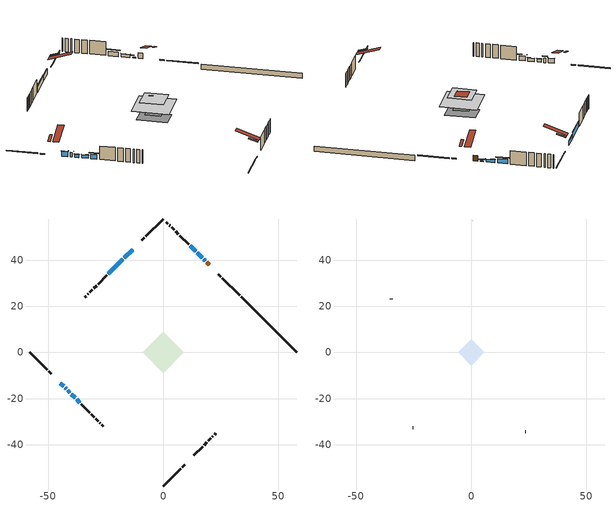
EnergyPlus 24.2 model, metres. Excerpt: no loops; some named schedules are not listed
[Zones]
conditioned space
 floor adiabatic (AdiabaticFloorConstruction): -8.93,0 0,8.93 8.93,0 0,-8.93 z2.89
 floor foundation (Slab1 construction): -6.03,1.29 -1.29,6.03 6.03,-1.29 1.29,-6.03 z-1.4
 floor foundation (Slab2 construction): -3.13,0.69 -0.69,3.13 3.13,-0.69 0.69,-3.13 z0
 wall outside (RimJoist1 construction): 0,-58 7.54,-50.46 / -58,0 -50.46,-7.54 / 0,58 -7.54,50.46 / 33.21,24.8 25.67,32.34 z0.45:0.75
 wall outside (RimJoist3 construction): 8.2,-49.81 9.3,-48.7 / -49.81,-8.2 -48.7,-9.3 / -8.2,49.81 -9.3,48.7 / 25.01,32.99 23.91,34.1 z0.45:0.75
 wall outside (AdiabaticWallConstruction 1): 19.88,38.12 18.88,39.13 z0.45:2.48
 wall outside (AdiabaticWallConstruction): 18.22,39.78 17.5,40.5 z0.45:0.7; -13.32,44.68 -16.91,41.09 / -44.68,-13.32 -43.24,-14.76 z0.45:2.13; -42.59,-15.42 -42.19,-15.81 / 14.09,43.91 11.65,46.36 / -37.67,-20.33 -36.27,-21.74 z0.45:2.05; 16.85,41.16 14.74,43.26 / -41.53,-16.47 -40.56,-17.44 z0.45:1.49; -39.91,-18.1 -38.32,-19.68 z0.45:1.57; -17.57,40.43 -23.85,34.15 z0.45:2.46
 wall outside (Wall1 construction): 13.32,-44.68 17.06,-40.94 / -35.61,-22.39 -31.88,-26.13 / -24.51,33.49 -28.24,29.76 / 10.99,47.01 7.26,50.75 z0.45:5.33
 wall outside (Wall2 construction): 17.72,-40.29 18.98,-39.03 / -31.22,-26.78 -29.96,-28.04 / -28.9,29.1 -30.16,27.84 / 6.6,51.4 5.34,52.66 z0.45:5.33
 wall outside (Wall3 construction): 19.63,-38.37 20.7,-37.3 / -29.3,-28.7 -28.23,-29.77 / -30.82,27.18 -31.89,26.11 / 4.68,53.32 3.61,54.39 z0.45:5.33
 wall outside (Wall4 construction): 21.36,-36.64 21.61,-36.39 / -27.57,-30.43 -27.32,-30.68 / -32.55,25.46 -32.8,25.2 / 2.95,55.05 2.7,55.3 z0.45:5.33
 wall outside (Wall5 construction): 22.27,-35.73 22.9,-35.1 / -26.66,-31.34 -26.03,-31.97 / -33.46,24.54 -34.09,23.91 / 2.04,55.96 1.41,56.59 z0.45:5.33
 wall foundation (FoundationWall1 construction): 58,0 33.86,24.14 z-1.4:0.45
 window (WindowConstruction 8): 18.22,39.78 17.5,40.5 z0.45:0.7
 window (WindowConstruction 3): -13.32,44.68 -16.91,41.09 z0.45:2.13
 window (WindowConstruction 4): -44.68,-13.32 -43.24,-14.76 z0.45:2.13
 window (WindowConstruction 9): -42.59,-15.42 -42.19,-15.81 z0.45:2.05
 window (WindowConstruction 5): 16.85,41.16 14.74,43.26 z0.45:1.49
 window (WindowConstruction 6): -41.53,-16.47 -40.56,-17.44 z0.45:1.49
 window (WindowConstruction 7): -39.91,-18.1 -38.32,-19.68 z0.45:1.57
 window (WindowConstruction): 14.09,43.91 11.65,46.35 z0.45:2.05
 window (WindowConstruction 1): -37.67,-20.34 -36.27,-21.74 z0.45:2.05
 window (WindowConstruction 2): -17.57,40.43 -23.85,34.15 z0.45:2.46
 door (Door): 19.88,38.12 18.88,39.13 z0.45:2.48
 ceiling adiabatic (AdiabaticFloorConstruction): 0,-8.93 8.93,0 0,8.93 -8.93,0 z2.89
 roof outside (Roof1 construction): 10.53,-47.47,5.33 8.34,-45.28,6.36 7.76,-45.85,6.36 9.96,-48.05,5.33; -47.47,-10.53,5.33 -45.28,-8.34,6.36 -45.85,-7.76,6.36 -48.05,-9.96,5.33; -10.53,47.47,5.33 -8.34,45.28,6.36 -7.76,45.85,6.36 -9.96,48.05,5.33; 22.67,35.33,5.33 20.48,33.14,6.36 21.06,32.56,6.36 23.25,34.75,5.33
 roof outside (Roof3 construction): 0,3.05 -3.05,0 0,-3.05 3.05,0 z5.33
attic - vented
 floor to conditioned space (Floor1 construction Reversed): -5.75,0 0,5.75 5.75,0 0,-5.75 z5.33
 wall outside (Wall6 construction): 23.56,-34.44 23.66,-34.34 / -25.37,-32.63 -25.28,-32.73 / -34.75,23.26 -34.84,23.16 / 0.75,57.25 0.66,57.35 z0.45:5.33
 roof outside (Roof2 construction): 12.67,-45.33,5.33 7.06,-39.73,7.97 5.59,-41.21,7.97 11.19,-46.81,5.33; -45.33,-12.67,5.33 -39.73,-7.06,7.97 -41.21,-5.59,7.97 -46.81,-11.19,5.33; -12.67,45.33,5.33 -7.06,39.73,7.97 -5.59,41.21,7.97 -11.19,46.81,5.33; 20.54,37.46,5.33 14.93,31.86,7.97 16.41,30.38,7.97 22.02,35.99,5.33
shading: 17.07,40.93 18.65,39.35 18.86,39.56 17.28,41.14 z1.31; -17.02,40.98 -13.22,44.78 -13.32,44.89 -17.13,41.09 z2.28; -43.14,-14.87 -44.78,-13.22 -44.99,-13.43 -43.35,-15.08 z2.28; -41.76,-16.24 -43.02,-14.99 -43.23,-15.2 -41.97,-16.45 z2.66; 14.64,43.36 16.95,41.05 17.06,41.16 14.74,43.47 z1.64; -40.46,-17.54 -41.64,-16.36 -41.74,-16.47 -40.56,-17.65 z1.64; -38.22,-19.78 -40.01,-17.99 -40.12,-18.1 -38.32,-19.89 z1.72; 11.22,46.79 14.52,43.48 14.73,43.69 11.43,47 z2.66; -35.84,-22.17 -38.1,-19.9 -38.31,-20.12 -36.05,-22.38 z2.66; -24.06,33.94 -17.36,40.64 -17.47,40.75 -24.17,34.04 z2.75
[Building]
Building 1: Terrain=Suburbs
[Site:Location]
Quebec Intl AP_QC: Latitude {deg}=46.8; Longitude {deg}=-71.38; Time Zone {hr}=-5; Elevation {m}=74; Keep Site Location Information=Yes
[Site:GroundTemperature:Shallow]
0.0108218, -2.24938, -2.43038, -1.3578, 2.94801, 7.23376, 10.9493, 13.303, 13.5029, 11.5886, 7.96783, 3.81355
[Site:WaterMainsTemperature]
Calculation Method=Schedule; Temperature Schedule=mains temperature schedule
[Material] Roughness=Rough; Thermal Absorptance=0.9
Name | Thickness {m} | Conductivity {W/m-K} | Density {kg/m3} | Specific Heat {J/kg-K} | Solar Absorptance | Visible Absorptance
asphalt or fiberglass shingles | 0.00635 | 0.162714 | 1121.4 | 1465.45 | 0.4 | 0.4
ceiling loosefill ins | 0.169333 | 0.0480833 | 16.02 | 1046.75 | 0.7 | 0.7
ceiling stud and cavity | 0.1397 | 0.0916134 | 65.682 | 1177.47 | 0.7 | 0.7
concrete 4.0 in. | 0.1016 | 1.803125 | 2242.8 | 837.4 | 0.7 | 0.7
concrete 8.0 in. | 0.2032 | 1.803125 | 2242.8 | 837.4 | 0.7 | 0.7
door material | 0.04445 | 0.053851 | 512.64 | 1214.23 | 0.7 | 0.7
floor covering | 0.0127 | 0.0433444 | 54.468 | 1339.84 | 0.6 | 0.6
floor rigid ins; wall rigid ins | 0.512978 | 0.029427 | 32.04 | 1214.23 | 0.7 | 0.7
floor stud and cavity | 0.1397 | 1.75129 | 37.0049 | 1207.88 | 0.7 | 0.7
furniture material conditioned space 1 | 0.1524 | 0.115458 | 640.8 | 1214.23 | 0.6 | 0.6
gypsum board | 0.0127 | 0.160291 | 801 | 837.4 | 0.6 | 0.6
osb sheathing 0.5 in. | 0.0127 | 0.115458 | 512.64 | 1214.23 | 0.7 | 0.7
osb sheathing 0.75 in. | 0.01905 | 0.115458 | 512.64 | 1214.23 | 0.7 | 0.7
osb sheathing 2.0 in. | 0.0508 | 0.115458 | 512.64 | 1214.23 | 0.7 | 0.7
rim joist stud and cavity | 0.0508 | 0.353641 | 125.044 | 1163.47 | 0.6 | 0.6
rim joist stud and cavity 1 | 0.0508 | 0.137084 | 50.32683 | 1063.81 | 0.6 | 0.6
roof stud and cavity | 0.0889 | 3.8783 | 78.34581 | 1123.46 | 0.7 | 0.7
roof stud and cavity 1 | 0.2032 | 0.122125 | 78.34581 | 1123.46 | 0.7 | 0.7
wall stud and cavity | 0.1397 | 0.0989258 | 139.0536 | 1170.24 | 0.7 | 0.7
wall stud and cavity 1 | 0.1397 | 0.092254 | 139.0536 | 1170.24 | 0.7 | 0.7
wall stud and cavity 2 | 0.1397 | 0.0984349 | 139.0536 | 1170.24 | 0.7 | 0.7
wall stud and cavity 3 | 0.1397 | 0.126336 | 139.0536 | 1170.24 | 0.7 | 0.7
wall stud and cavity 4 | 0.1397 | 0.0890442 | 139.0536 | 1170.24 | 0.7 | 0.7
wall stud and cavity 5 | 0.0889 | 6.1454 | 50.32683 | 1063.81 | 0.6 | 0.6
wall stud and cavity 6 | 0.0889 | 0.380278 | 52.3479 | 1209.89 | 0.7 | 0.7
wall stud and cavity 7 | 0.0889 | 0.391764 | 83.0341 | 1211.67 | 0.7 | 0.7
wood siding | 0.0254 | 0.102417 | 544.68 | 1172.36 | 0.4 | 0.4
wood siding 1 | 0.00254 | 0.102417 | 544.68 | 1172.36 | 0.4 | 0.4
wood siding 2; wood siding 3; wood siding 4 | 0.0254 | 0.102417 | 544.68 | 1172.36 | 0.7 | 0.7
[WindowMaterial:SimpleGlazingSystem]
Name | U-Factor {W/m2-K} | Solar Heat Gain Coefficient
WindowMaterial | 2.94631 | 0.59
WindowMaterial 1 | 2.93609 | 0.6
WindowMaterial 2 | 2.90941 | 0.6
WindowMaterial 3 | 2.93212 | 0.61
WindowMaterial 4 | 2.95483 | 0.57
WindowMaterial 5 | 2.98038 | 0.53
WindowMaterial 6 | 2.94461 | 0.59
WindowMaterial 7 | 3.09962 | 0.49
WindowMaterial 8 | 2.969594 | 0.62
[Construction]
AdiabaticFloorConstruction: floor stud and cavity, floor rigid ins, osb sheathing 0.75 in., floor covering
AdiabaticWallConstruction: wood siding 3, wall rigid ins, wall stud and cavity 6, gypsum board
AdiabaticWallConstruction 1: wood siding 4, wall rigid ins, wall stud and cavity 6, gypsum board
Door: door material
Floor1 construction Reversed: gypsum board, ceiling stud and cavity, ceiling loosefill ins
FoundationWall1 construction: concrete 8.0 in.
furniture construction conditioned space 1: furniture material conditioned space 1
PartitionWallConstruction: gypsum board, wall stud and cavity 7, gypsum board
RimJoist1 construction: wood siding 2, osb sheathing 2.0 in., rim joist stud and cavity
RimJoist3 construction: wood siding 2, rim joist stud and cavity 1
Roof1 construction: asphalt or fiberglass shingles, osb sheathing 0.5 in., roof stud and cavity, gypsum board
Roof2 construction: asphalt or fiberglass shingles
Roof3 construction: asphalt or fiberglass shingles, osb sheathing 0.75 in., roof stud and cavity 1, gypsum board
Slab1 construction; Slab2 construction: concrete 4.0 in.
Wall1 construction: wood siding, osb sheathing 0.5 in., wall stud and cavity, gypsum board
Wall2 construction: wood siding, osb sheathing 0.5 in., wall stud and cavity 1, gypsum board
Wall3 construction: wood siding, osb sheathing 0.5 in., wall stud and cavity 2, gypsum board
Wall4 construction: wood siding, osb sheathing 0.5 in., wall stud and cavity 3, gypsum board
Wall5 construction: wood siding, osb sheathing 0.5 in., wall stud and cavity 4, gypsum board
Wall6 construction: wood siding 1, wall stud and cavity 5
WindowConstruction: WindowMaterial
WindowConstruction 1: WindowMaterial 1
WindowConstruction 2: WindowMaterial 2
WindowConstruction 3; WindowConstruction 4: WindowMaterial 3
WindowConstruction 5: WindowMaterial 4
WindowConstruction 6: WindowMaterial 5
WindowConstruction 7: WindowMaterial 6
WindowConstruction 8: WindowMaterial 7
WindowConstruction 9: WindowMaterial 8
[Zone] Multiplier=1; Part of Total Floor Area=Yes
Name | Volume {m3}
attic - vented | 28.4138
conditioned space | 539.2
[Space]
Name | Zone | Volume {m3}
attic - vented 1 | attic - vented | 28.4138
conditioned space 1 | conditioned space | 539.2
[ZoneInfiltration:EffectiveLeakageArea]
infil attic - vented 1: Zone or Space=attic - vented 1; Schedule=Always On Discrete; Effective Air Leakage Area {cm2}=2445.78; Stack Coefficient=0.000522872; Wind Coefficient=1.54496e-05
[ZoneMixing]
whole house fan mix: Zone or Space=attic - vented; Schedule=Always On Continuous; Design Flow Rate Calculation Method=Flow/Zone; Design Flow Rate {m3/s}=0; Source Zone or Space=conditioned space
[SurfaceProperty:ExposedFoundationPerimeter] Exposed Perimeter Calculation Method=TotalExposedPerimeter
Name | Total Exposed Perimeter {m}
Slab1 | 34.138
Slab2 | 17.678
[InternalMass] Zone or ZoneList=conditioned space; Space or SpaceList=conditioned space 1
Name | Construction | Surface Area {m2}
furniture mass conditioned space 1 | furniture construction conditioned space 1 | 99.068
partition wall mass | PartitionWallConstruction | 247.67
[Lights]
interior lighting: Zone or ZoneList or Space or SpaceList=conditioned space 1; Schedule=interior lighting schedule; Design Level Calculation Method=LightingLevel; Lighting Level {W}=343.2; Return Air Fraction=0; Fraction Radiant=0.6; Fraction Visible=0.2; Fraction Replaceable=1
[People]
occupants: Zone or ZoneList or Space or SpaceList=conditioned space 1; Number of People Schedule=occupants schedule; Number of People Calculation Method=People; Number of People=3; Fraction Radiant=0.314171; Sensible Heat Fraction=0.56303; Activity Level Schedule=occupants activity schedule; Carbon Dioxide Generation Rate {m3/s-W}=0; Enable ASHRAE 55 Comfort Warnings=No; Mean Radiant Temperature Calculation Type=EnclosureAveraged
[ElectricEquipment] Zone or ZoneList or Space or SpaceList=conditioned space 1; Design Level Calculation Method=EquipmentLevel
Name | Schedule | Design Level {W} | Fraction Latent | Fraction Radiant | Fraction Lost
clothes dryer | clothes dryer schedule | 140.772 | 0.015 | 0.081 | 0.85
clothes washer | clothes washer schedule | 32.1985 | 0.03 | 0.162 | 0.7
cooking range | cooking range schedule | 215.147 | 0.08 | 0.432 | 0.2
dishwasher | dishwasher schedule | 66.8632 | 0.3 | 0.18 | 0.4
fridge | fridge schedule | 72.9452 | 0 | 0.6 | 0
mech vent house fan | mech vent house fan schedule | 0 | 0 | 0 | 1
mech vent house fan cfis | mech vent house fan cfis schedule | 0 | 0 | 0 | 0
misc plug loads | misc plug loads schedule | 494.7 | 0.045 | 0.513 | 0.1
whole house fan | Always On Discrete | 0 | 0 | 0 | 1
[OtherEquipment] Zone or ZoneList or Space or SpaceList=conditioned space 1; Design Level Calculation Method=EquipmentLevel
Name | Fuel Type | Schedule | Design Level {W} | Fraction Latent | Fraction Radiant | Fraction Lost
clothes dryer 1 | Electricity | clothes dryer schedule | 0 | 0.015 | 0.081 | 0.85
cooking range 1 | Electricity | cooking range schedule | 0 | 0.08 | 0.432 | 0.2
general water use latent | None | general water use schedule | 62.594 | 1 | 0 | 0
general water use sensible | None | general water use schedule | -61.6891 | 0 | 0.6 | 0
mech vent house fan latent load | None | Always On Discrete | 0 | 1 | 0 | 0
mech vent house fan sensible load | None | Always On Discrete | 0 | 0 | 0 | 0
water heater energy adjustment1 | Electricity | Always On Discrete | 0.01 | 0 | 0 | 1
[ZoneInfiltration:DesignFlowRate] Zone or ZoneList or Space or SpaceList=conditioned space 1; Schedule=Always On Discrete; Design Flow Rate Calculation Method=Flow/Zone; Design Flow Rate {m3/s}=0
infil flow; natural vent flow; whole house fan flow
[Foundation:Kiva] Initial Indoor Air Temperature {C}=18; Wall Depth Below Slab {m}=0.2032
Name | Wall Height Above Grade {m}
Foundation Kiva 1 | 0.450007
Foundation Kiva 2 | 0.1016
[Foundation:Kiva:Settings]
Soil Conductivity {W/m-K}=0.849921; Soil Density {kg/m3}=1842.3; Soil Specific Heat {J/kg-K}=418.7; Ground Solar Absorptivity=0.9; Ground Thermal Absorptivity=0.9; Ground Surface Roughness {m}=0.03; Far-Field Width {m}=40; Deep-Ground Boundary Condition=ZeroFlux; Deep-Ground Depth {m}=40; Minimum Cell Dimension {m}=0.2; Maximum Cell Growth Coefficient=3; Simulation Timestep=Timestep
[Exterior:Lights]
exterior lighting: Schedule=exterior lighting schedule; Design Level {W}=75.6
[Schedule:Constant]
Name | Hourly Value
Always On Continuous; mech vent house fan schedule; mech vent house fan cfis schedule; Always On Discrete | 1
occupants activity schedule | 117.228
fridge schedule | 0
[Schedule:Week:Daily]
interior lighting schedule Week Rule - Jan1-Jan27: interior lighting schedule day, interior lighting schedule day, interior lighting schedule day, interior lighting schedule day, interior lighting schedule day, interior lighting schedule day, interior lighting schedule day, interior lighting schedule default day, interior lighting schedule default day, interior lighting schedule default day, interior lighting schedule default day, interior lighting schedule default day
interior lighting schedule Week Rule - Jan28-Feb3: interior lighting schedule day, interior lighting schedule day, interior lighting schedule day, interior lighting schedule day, interior lighting schedule day 1, interior lighting schedule day 1, interior lighting schedule day 1, interior lighting schedule default day, interior lighting schedule default day, interior lighting schedule default day, interior lighting schedule default day, interior lighting schedule default day
interior lighting schedule Week Rule - Feb4-Feb24: interior lighting schedule day 1, interior lighting schedule day 1, interior lighting schedule day 1, interior lighting schedule day 1, interior lighting schedule day 1, interior lighting schedule day 1, interior lighting schedule day 1, interior lighting schedule default day, interior lighting schedule default day, interior lighting schedule default day, interior lighting schedule default day, interior lighting schedule default day
interior lighting schedule Week Rule - Feb25-Mar3: interior lighting schedule day 1, interior lighting schedule day 1, interior lighting schedule day 1, interior lighting schedule day 1, interior lighting schedule day 2, interior lighting schedule day 2, interior lighting schedule day 2, interior lighting schedule default day, interior lighting schedule default day, interior lighting schedule default day, interior lighting schedule default day, interior lighting schedule default day
interior lighting schedule Week Rule - Mar4-Mar31: interior lighting schedule day 2, interior lighting schedule day 2, interior lighting schedule day 2, interior lighting schedule day 2, interior lighting schedule day 2, interior lighting schedule day 2, interior lighting schedule day 2, interior lighting schedule default day, interior lighting schedule default day, interior lighting schedule default day, interior lighting schedule default day, interior lighting schedule default day
interior lighting schedule Week Rule - Apr1-Apr28: interior lighting schedule day 3, interior lighting schedule day 3, interior lighting schedule day 3, interior lighting schedule day 3, interior lighting schedule day 3, interior lighting schedule day 3, interior lighting schedule day 3, interior lighting schedule default day, interior lighting schedule default day, interior lighting schedule default day, interior lighting schedule default day, interior lighting schedule default day
interior lighting schedule Week Rule - Apr29-May5: interior lighting schedule day 3, interior lighting schedule day 3, interior lighting schedule day 4, interior lighting schedule day 4, interior lighting schedule day 4, interior lighting schedule day 4, interior lighting schedule day 4, interior lighting schedule default day, interior lighting schedule default day, interior lighting schedule default day, interior lighting schedule default day, interior lighting schedule default day
interior lighting schedule Week Rule - May6-May26: interior lighting schedule day 4, interior lighting schedule day 4, interior lighting schedule day 4, interior lighting schedule day 4, interior lighting schedule day 4, interior lighting schedule day 4, interior lighting schedule day 4, interior lighting schedule default day, interior lighting schedule default day, interior lighting schedule default day, interior lighting schedule default day, interior lighting schedule default day
interior lighting schedule Week Rule - May27-Jun2: interior lighting schedule day 4, interior lighting schedule day 4, interior lighting schedule day 4, interior lighting schedule day 4, interior lighting schedule day 4, interior lighting schedule day 5, interior lighting schedule day 5, interior lighting schedule default day, interior lighting schedule default day, interior lighting schedule default day, interior lighting schedule default day, interior lighting schedule default day
interior lighting schedule Week Rule - Jun3-Jun30: interior lighting schedule day 5, interior lighting schedule day 5, interior lighting schedule day 5, interior lighting schedule day 5, interior lighting schedule day 5, interior lighting schedule day 5, interior lighting schedule day 5, interior lighting schedule default day, interior lighting schedule default day, interior lighting schedule default day, interior lighting schedule default day, interior lighting schedule default day
interior lighting schedule Week Rule - Jul1-Jul28: interior lighting schedule day 6, interior lighting schedule day 6, interior lighting schedule day 6, interior lighting schedule day 6, interior lighting schedule day 6, interior lighting schedule day 6, interior lighting schedule day 6, interior lighting schedule default day, interior lighting schedule default day, interior lighting schedule default day, interior lighting schedule default day, interior lighting schedule default day
interior lighting schedule Week Rule - Jul29-Aug4: interior lighting schedule day 6, interior lighting schedule day 6, interior lighting schedule day 6, interior lighting schedule day 7, interior lighting schedule day 7, interior lighting schedule day 7, interior lighting schedule day 7, interior lighting schedule default day, interior lighting schedule default day, interior lighting schedule default day, interior lighting schedule default day, interior lighting schedule default day
interior lighting schedule Week Rule - Aug5-Aug25: interior lighting schedule day 7, interior lighting schedule day 7, interior lighting schedule day 7, interior lighting schedule day 7, interior lighting schedule day 7, interior lighting schedule day 7, interior lighting schedule day 7, interior lighting schedule default day, interior lighting schedule default day, interior lighting schedule default day, interior lighting schedule default day, interior lighting schedule default day
interior lighting schedule Week Rule - Aug26-Sep1: interior lighting schedule day 7, interior lighting schedule day 7, interior lighting schedule day 7, interior lighting schedule day 7, interior lighting schedule day 7, interior lighting schedule day 7, interior lighting schedule day 8, interior lighting schedule default day, interior lighting schedule default day, interior lighting schedule default day, interior lighting schedule default day, interior lighting schedule default day
interior lighting schedule Week Rule - Sep2-Sep29: interior lighting schedule day 8, interior lighting schedule day 8, interior lighting schedule day 8, interior lighting schedule day 8, interior lighting schedule day 8, interior lighting schedule day 8, interior lighting schedule day 8, interior lighting schedule default day, interior lighting schedule default day, interior lighting schedule default day, interior lighting schedule default day, interior lighting schedule default day
interior lighting schedule Week Rule - Sep30-Oct6: interior lighting schedule day 8, interior lighting schedule day 9, interior lighting schedule day 9, interior lighting schedule day 9, interior lighting schedule day 9, interior lighting schedule day 9, interior lighting schedule day 9, interior lighting schedule default day, interior lighting schedule default day, interior lighting schedule default day, interior lighting schedule default day, interior lighting schedule default day
interior lighting schedule Week Rule - Oct7-Oct27: interior lighting schedule day 9, interior lighting schedule day 9, interior lighting schedule day 9, interior lighting schedule day 9, interior lighting schedule day 9, interior lighting schedule day 9, interior lighting schedule day 9, interior lighting schedule default day, interior lighting schedule default day, interior lighting schedule default day, interior lighting schedule default day, interior lighting schedule default day
interior lighting schedule Week Rule - Oct28-Nov3: interior lighting schedule day 9, interior lighting schedule day 9, interior lighting schedule day 9, interior lighting schedule day 9, interior lighting schedule day 10, interior lighting schedule day 10, interior lighting schedule day 10, interior lighting schedule default day, interior lighting schedule default day, interior lighting schedule default day, interior lighting schedule default day, interior lighting schedule default day
interior lighting schedule Week Rule - Nov4-Nov24: interior lighting schedule day 10, interior lighting schedule day 10, interior lighting schedule day 10, interior lighting schedule day 10, interior lighting schedule day 10, interior lighting schedule day 10, interior lighting schedule day 10, interior lighting schedule default day, interior lighting schedule default day, interior lighting schedule default day, interior lighting schedule default day, interior lighting schedule default day
interior lighting schedule Week Rule - Nov25-Dec1: interior lighting schedule day 10, interior lighting schedule day 10, interior lighting schedule day 10, interior lighting schedule day 10, interior lighting schedule day 10, interior lighting schedule day 10, interior lighting schedule day 11, interior lighting schedule default day, interior lighting schedule default day, interior lighting schedule default day, interior lighting schedule default day, interior lighting schedule default day
interior lighting schedule Week Rule - Dec2-Dec31: interior lighting schedule day 11, interior lighting schedule day 11, interior lighting schedule day 11, interior lighting schedule day 11, interior lighting schedule day 11, interior lighting schedule day 11, interior lighting schedule day 11, interior lighting schedule default day, interior lighting schedule default day, interior lighting schedule default day, interior lighting schedule default day, interior lighting schedule default day
occupants schedule Week Rule - Jan1-Dec31: occupants schedule day, occupants schedule day, occupants schedule day, occupants schedule day, occupants schedule day, occupants schedule day, occupants schedule day, occupants schedule default day, occupants schedule default day, occupants schedule default day, occupants schedule default day, occupants schedule default day
clothes dryer schedule Week Rule - Jan1-Dec31: clothes dryer schedule day, clothes dryer schedule day, clothes dryer schedule day, clothes dryer schedule day, clothes dryer schedule day, clothes dryer schedule day, clothes dryer schedule day, clothes dryer schedule default day, clothes dryer schedule default day, clothes dryer schedule default day, clothes dryer schedule default day, clothes dryer schedule default day
clothes washer schedule Week Rule - Jan1-Dec31: clothes washer schedule day, clothes washer schedule day, clothes washer schedule day, clothes washer schedule day, clothes washer schedule day, clothes washer schedule day, clothes washer schedule day, clothes washer schedule default day, clothes washer schedule default day, clothes washer schedule default day, clothes washer schedule default day, clothes washer schedule default day
cooking range schedule Week Rule - Jan1-Dec31: cooking range schedule day, cooking range schedule day, cooking range schedule day, cooking range schedule day, cooking range schedule day, cooking range schedule day, cooking range schedule day, cooking range schedule default day, cooking range schedule default day, cooking range schedule default day, cooking range schedule default day, cooking range schedule default day
dishwasher schedule Week Rule - Jan1-Dec31: dishwasher schedule day, dishwasher schedule day, dishwasher schedule day, dishwasher schedule day, dishwasher schedule day, dishwasher schedule day, dishwasher schedule day, dishwasher schedule default day, dishwasher schedule default day, dishwasher schedule default day, dishwasher schedule default day, dishwasher schedule default day
misc plug loads schedule Week Rule - Jan1-Dec31: misc plug loads schedule day, misc plug loads schedule day, misc plug loads schedule day, misc plug loads schedule day, misc plug loads schedule day, misc plug loads schedule day, misc plug loads schedule day, misc plug loads schedule default day, misc plug loads schedule default day, misc plug loads schedule default day, misc plug loads schedule default day, misc plug loads schedule default day
general water use schedule Week Rule - Jan1-Dec31: general water use schedule day, general water use schedule day, general water use schedule day, general water use schedule day, general water use schedule day, general water use schedule day, general water use schedule day, general water use schedule default day, general water use schedule default day, general water use schedule default day, general water use schedule default day, general water use schedule default day
exterior lighting schedule Week Rule - Jan1-Jan27: exterior lighting schedule day, exterior lighting schedule day, exterior lighting schedule day, exterior lighting schedule day, exterior lighting schedule day, exterior lighting schedule day, exterior lighting schedule day, exterior lighting schedule default day, exterior lighting schedule default day, exterior lighting schedule default day, exterior lighting schedule default day, exterior lighting schedule default day
exterior lighting schedule Week Rule - Jan28-Feb3: exterior lighting schedule day, exterior lighting schedule day, exterior lighting schedule day, exterior lighting schedule day, exterior lighting schedule day 1, exterior lighting schedule day 1, exterior lighting schedule day 1, exterior lighting schedule default day, exterior lighting schedule default day, exterior lighting schedule default day, exterior lighting schedule default day, exterior lighting schedule default day
exterior lighting schedule Week Rule - Feb4-Feb24: exterior lighting schedule day 1, exterior lighting schedule day 1, exterior lighting schedule day 1, exterior lighting schedule day 1, exterior lighting schedule day 1, exterior lighting schedule day 1, exterior lighting schedule day 1, exterior lighting schedule default day, exterior lighting schedule default day, exterior lighting schedule default day, exterior lighting schedule default day, exterior lighting schedule default day
exterior lighting schedule Week Rule - Feb25-Mar3: exterior lighting schedule day 1, exterior lighting schedule day 1, exterior lighting schedule day 1, exterior lighting schedule day 1, exterior lighting schedule day 2, exterior lighting schedule day 2, exterior lighting schedule day 2, exterior lighting schedule default day, exterior lighting schedule default day, exterior lighting schedule default day, exterior lighting schedule default day, exterior lighting schedule default day
exterior lighting schedule Week Rule - Mar4-Mar31: exterior lighting schedule day 2, exterior lighting schedule day 2, exterior lighting schedule day 2, exterior lighting schedule day 2, exterior lighting schedule day 2, exterior lighting schedule day 2, exterior lighting schedule day 2, exterior lighting schedule default day, exterior lighting schedule default day, exterior lighting schedule default day, exterior lighting schedule default day, exterior lighting schedule default day
exterior lighting schedule Week Rule - Apr1-Apr28: exterior lighting schedule day 3, exterior lighting schedule day 3, exterior lighting schedule day 3, exterior lighting schedule day 3, exterior lighting schedule day 3, exterior lighting schedule day 3, exterior lighting schedule day 3, exterior lighting schedule default day, exterior lighting schedule default day, exterior lighting schedule default day, exterior lighting schedule default day, exterior lighting schedule default day
exterior lighting schedule Week Rule - Apr29-May5: exterior lighting schedule day 3, exterior lighting schedule day 3, exterior lighting schedule day 4, exterior lighting schedule day 4, exterior lighting schedule day 4, exterior lighting schedule day 4, exterior lighting schedule day 4, exterior lighting schedule default day, exterior lighting schedule default day, exterior lighting schedule default day, exterior lighting schedule default day, exterior lighting schedule default day
exterior lighting schedule Week Rule - May6-May26: exterior lighting schedule day 4, exterior lighting schedule day 4, exterior lighting schedule day 4, exterior lighting schedule day 4, exterior lighting schedule day 4, exterior lighting schedule day 4, exterior lighting schedule day 4, exterior lighting schedule default day, exterior lighting schedule default day, exterior lighting schedule default day, exterior lighting schedule default day, exterior lighting schedule default day
exterior lighting schedule Week Rule - May27-Jun2: exterior lighting schedule day 4, exterior lighting schedule day 4, exterior lighting schedule day 4, exterior lighting schedule day 4, exterior lighting schedule day 4, exterior lighting schedule day 5, exterior lighting schedule day 5, exterior lighting schedule default day, exterior lighting schedule default day, exterior lighting schedule default day, exterior lighting schedule default day, exterior lighting schedule default day
exterior lighting schedule Week Rule - Jun3-Jun30: exterior lighting schedule day 5, exterior lighting schedule day 5, exterior lighting schedule day 5, exterior lighting schedule day 5, exterior lighting schedule day 5, exterior lighting schedule day 5, exterior lighting schedule day 5, exterior lighting schedule default day, exterior lighting schedule default day, exterior lighting schedule default day, exterior lighting schedule default day, exterior lighting schedule default day
exterior lighting schedule Week Rule - Jul1-Jul28: exterior lighting schedule day 6, exterior lighting schedule day 6, exterior lighting schedule day 6, exterior lighting schedule day 6, exterior lighting schedule day 6, exterior lighting schedule day 6, exterior lighting schedule day 6, exterior lighting schedule default day, exterior lighting schedule default day, exterior lighting schedule default day, exterior lighting schedule default day, exterior lighting schedule default day
exterior lighting schedule Week Rule - Jul29-Aug4: exterior lighting schedule day 6, exterior lighting schedule day 6, exterior lighting schedule day 6, exterior lighting schedule day 7, exterior lighting schedule day 7, exterior lighting schedule day 7, exterior lighting schedule day 7, exterior lighting schedule default day, exterior lighting schedule default day, exterior lighting schedule default day, exterior lighting schedule default day, exterior lighting schedule default day
exterior lighting schedule Week Rule - Aug5-Aug25: exterior lighting schedule day 7, exterior lighting schedule day 7, exterior lighting schedule day 7, exterior lighting schedule day 7, exterior lighting schedule day 7, exterior lighting schedule day 7, exterior lighting schedule day 7, exterior lighting schedule default day, exterior lighting schedule default day, exterior lighting schedule default day, exterior lighting schedule default day, exterior lighting schedule default day
exterior lighting schedule Week Rule - Aug26-Sep1: exterior lighting schedule day 7, exterior lighting schedule day 7, exterior lighting schedule day 7, exterior lighting schedule day 7, exterior lighting schedule day 7, exterior lighting schedule day 7, exterior lighting schedule day 8, exterior lighting schedule default day, exterior lighting schedule default day, exterior lighting schedule default day, exterior lighting schedule default day, exterior lighting schedule default day
exterior lighting schedule Week Rule - Sep2-Sep29: exterior lighting schedule day 8, exterior lighting schedule day 8, exterior lighting schedule day 8, exterior lighting schedule day 8, exterior lighting schedule day 8, exterior lighting schedule day 8, exterior lighting schedule day 8, exterior lighting schedule default day, exterior lighting schedule default day, exterior lighting schedule default day, exterior lighting schedule default day, exterior lighting schedule default day
exterior lighting schedule Week Rule - Sep30-Oct6: exterior lighting schedule day 8, exterior lighting schedule day 9, exterior lighting schedule day 9, exterior lighting schedule day 9, exterior lighting schedule day 9, exterior lighting schedule day 9, exterior lighting schedule day 9, exterior lighting schedule default day, exterior lighting schedule default day, exterior lighting schedule default day, exterior lighting schedule default day, exterior lighting schedule default day
exterior lighting schedule Week Rule - Oct7-Oct27: exterior lighting schedule day 9, exterior lighting schedule day 9, exterior lighting schedule day 9, exterior lighting schedule day 9, exterior lighting schedule day 9, exterior lighting schedule day 9, exterior lighting schedule day 9, exterior lighting schedule default day, exterior lighting schedule default day, exterior lighting schedule default day, exterior lighting schedule default day, exterior lighting schedule default day
exterior lighting schedule Week Rule - Oct28-Nov3: exterior lighting schedule day 9, exterior lighting schedule day 9, exterior lighting schedule day 9, exterior lighting schedule day 9, exterior lighting schedule day 10, exterior lighting schedule day 10, exterior lighting schedule day 10, exterior lighting schedule default day, exterior lighting schedule default day, exterior lighting schedule default day, exterior lighting schedule default day, exterior lighting schedule default day
[Schedule:Year]
interior lighting schedule: interior lighting schedule Week Rule - Jan1-Jan27, 1, 1, 1, 27, interior lighting schedule Week Rule - Jan28-Feb3, 1, 28, 2, 3, interior lighting schedule Week Rule - Feb4-Feb24, 2, 4, 2, 24, interior lighting schedule Week Rule - Feb25-Mar3, 2, 25, 3, 3, interior lighting schedule Week Rule - Mar4-Mar31, 3, 4, 3, 31, interior lighting schedule Week Rule - Apr1-Apr28, 4, 1, 4, 28, interior lighting schedule Week Rule - Apr29-May5, 4, 29, 5, 5, interior lighting schedule Week Rule - May6-May26, 5, 6, 5, 26, interior lighting schedule Week Rule - May27-Jun2, 5, 27, 6, 2, interior lighting schedule Week Rule - Jun3-Jun30, 6, 3, 6, 30, interior lighting schedule Week Rule - Jul1-Jul28, 7, 1, 7, 28, interior lighting schedule Week Rule - Jul29-Aug4, 7, 29, 8, 4, interior lighting schedule Week Rule - Aug5-Aug25, 8, 5, 8, 25, interior lighting schedule Week Rule - Aug26-Sep1, 8, 26, 9, 1, interior lighting schedule Week Rule - Sep2-Sep29, 9, 2, 9, 29, interior lighting schedule Week Rule - Sep30-Oct6, 9, 30, 10, 6, interior lighting schedule Week Rule - Oct7-Oct27, 10, 7, 10, 27, interior lighting schedule Week Rule - Oct28-Nov3, 10, 28, 11, 3, interior lighting schedule Week Rule - Nov4-Nov24, 11, 4, 11, 24, interior lighting schedule Week Rule - Nov25-Dec1, 11, 25, 12, 1, interior lighting schedule Week Rule - Dec2-Dec31, 12, 2, 12, 31
occupants schedule: occupants schedule Week Rule - Jan1-Dec31, 1, 1, 12, 31
clothes dryer schedule: clothes dryer schedule Week Rule - Jan1-Dec31, 1, 1, 12, 31
clothes washer schedule: clothes washer schedule Week Rule - Jan1-Dec31, 1, 1, 12, 31
cooking range schedule: cooking range schedule Week Rule - Jan1-Dec31, 1, 1, 12, 31
dishwasher schedule: dishwasher schedule Week Rule - Jan1-Dec31, 1, 1, 12, 31
misc plug loads schedule: misc plug loads schedule Week Rule - Jan1-Dec31, 1, 1, 12, 31
general water use schedule: general water use schedule Week Rule - Jan1-Dec31, 1, 1, 12, 31
exterior lighting schedule: exterior lighting schedule Week Rule - Jan1-Jan27, 1, 1, 1, 27, exterior lighting schedule Week Rule - Jan28-Feb3, 1, 28, 2, 3, exterior lighting schedule Week Rule - Feb4-Feb24, 2, 4, 2, 24, exterior lighting schedule Week Rule - Feb25-Mar3, 2, 25, 3, 3, exterior lighting schedule Week Rule - Mar4-Mar31, 3, 4, 3, 31, exterior lighting schedule Week Rule - Apr1-Apr28, 4, 1, 4, 28, exterior lighting schedule Week Rule - Apr29-May5, 4, 29, 5, 5, exterior lighting schedule Week Rule - May6-May26, 5, 6, 5, 26, exterior lighting schedule Week Rule - May27-Jun2, 5, 27, 6, 2, exterior lighting schedule Week Rule - Jun3-Jun30, 6, 3, 6, 30, exterior lighting schedule Week Rule - Jul1-Jul28, 7, 1, 7, 28, exterior lighting schedule Week Rule - Jul29-Aug4, 7, 29, 8, 4, exterior lighting schedule Week Rule - Aug5-Aug25, 8, 5, 8, 25, exterior lighting schedule Week Rule - Aug26-Sep1, 8, 26, 9, 1, exterior lighting schedule Week Rule - Sep2-Sep29, 9, 2, 9, 29, exterior lighting schedule Week Rule - Sep30-Oct6, 9, 30, 10, 6, exterior lighting schedule Week Rule - Oct7-Oct27, 10, 7, 10, 27, exterior lighting schedule Week Rule - Oct28-Nov3, 10, 28, 11, 3, exterior lighting schedule Week Rule - Nov4-Nov24, 11, 4, 11, 24, exterior lighting schedule Week Rule - Nov25-Dec1, 11, 25, 12, 1, exterior lighting schedule Week Rule - Dec2-Dec31, 12, 2, 12, 31
[Schedule:Compact]
mains temperature schedule: Through: 01/01, For: AllDays, Until: 24:00, 5.175, Through: 01/02, For: AllDays, Until: 24:00, 5.10167, Through: 01/03, For: AllDays, Until: 24:00, 5.02889, Through: 01/04, For: AllDays, Until: 24:00, 4.95778, Through: 01/05, For: AllDays, Until: 24:00, 4.88778, Through: 01/06, For: AllDays, Until: 24:00, 4.81833, Through: 01/07, For: AllDays, Until: 24:00, 4.75056, Through: 01/08, For: AllDays, Until: 24:00, 4.68389, Through: 01/09, For: AllDays, Until: 24:00, 4.61833, Through: 01/10, For: AllDays, Until: 24:00, 4.55389, Through: 01/11, For: AllDays, Until: 24:00, 4.49056, Through: 01/12, For: AllDays, Until: 24:00, 4.42889, Through: 01/13, For: AllDays, Until: 24:00, 4.36778, Through: 01/14, For: AllDays, Until: 24:00, 4.30889, Through: 01/15, For: AllDays, Until: 24:00, 4.25056, Through: 01/16, For: AllDays, Until: 24:00, 4.19389, Through: 01/17, For: AllDays, Until: 24:00, 4.13833, Through: 01/18, For: AllDays, Until: 24:00, 4.08444, Through: 01/19, For: AllDays, Until: 24:00, 4.03167, Through: 01/20, For: AllDays, Until: 24:00, 3.98056, Through: 01/21, For: AllDays, Until: 24:00, 3.93056, Through: 01/22, For: AllDays, Until: 24:00, 3.88222, Through: 01/23, For: AllDays, Until: 24:00, 3.835, Through: 01/24, For: AllDays, Until: 24:00, 3.78944, Through: 01/25, For: AllDays, Until: 24:00, 3.74556, Through: 01/26, For: AllDays, Until: 24:00, 3.70278, Through: 01/27, For: AllDays, Until: 24:00, 3.66167, Through: 01/28, For: AllDays, Until: 24:00, 3.62167, Through: 01/29, For: AllDays, Until: 24:00, 3.58389, Through: 01/30, For: AllDays, Until: 24:00, 3.54722, Through: 01/31, For: AllDays, Until: 24:00, 3.51167, Through: 02/01, For: AllDays, Until: 24:00, 3.47833, Through: 02/02, For: AllDays, Until: 24:00, 3.44611, Through: 02/03, For: AllDays, Until: 24:00, 3.41556, Through: 02/04, For: AllDays, Until: 24:00, 3.38667, Through: 02/05, For: AllDays, Until: 24:00, 3.35944, Through: 02/06, For: AllDays, Until: 24:00, 3.33389, Through: 02/07, For: AllDays, Until: 24:00, 3.30944, Through: 02/08, For: AllDays, Until: 24:00, 3.28667, Through: 02/09, For: AllDays, Until: 24:00, 3.26611, Through: 02/10, For: AllDays, Until: 24:00, 3.24667, Through: 02/11, For: AllDays, Until: 24:00, 3.22889, Through: 02/12, For: AllDays, Until: 24:00, 3.21278, Through: 02/13, For: AllDays, Until: 24:00, 3.19833, Through: 02/14, For: AllDays, Until: 24:00, 3.18556, Through: 02/15, For: AllDays, Until: 24:00, 3.17389, Through: 02/16, For: AllDays, Until: 24:00, 3.16444, Through: 02/17, For: AllDays, Until: 24:00, 3.15667, Through: 02/18, For: AllDays, Until: 24:00, 3.15056, Through: 02/19, For: AllDays, Until: 24:00, 3.14556, Through: 02/20, For: AllDays, Until: 24:00, 3.14278, Through: 02/21, For: AllDays, Until: 24:00, 3.14111, Through: 02/22, For: AllDays, Until: 24:00, 3.14167, Through: 02/23, For: AllDays, Until: 24:00, 3.14333, Through: 02/24, For: AllDays, Until: 24:00, 3.14722, Through: 02/25, For: AllDays, Until: 24:00, 3.15222, Through: 02/26, For: AllDays, Until: 24:00, 3.15944, Through: 02/27, For: AllDays, Until: 24:00, 3.16778, Through: 02/28, For: AllDays, Until: 24:00, 3.17778, Through: 03/01, For: AllDays, Until: 24:00, 3.18944, Through: 03/02, For: AllDays, Until: 24:00, 3.20333, Through: 03/03, For: AllDays, Until: 24:00, 3.21833, Through: 03/04, For: AllDays, Until: 24:00, 3.235, Through: 03/05, For: AllDays, Until: 24:00, 3.25333, Through: 03/06, For: AllDays, Until: 24:00, 3.27333, Through: 03/07, For: AllDays, Until: 24:00, 3.29444, Through: 03/08, For: AllDays, Until: 24:00, 3.31778, Through: 03/09, For: AllDays, Until: 24:00, 3.34222, Through: 03/10, For: AllDays, Until: 24:00, 3.36889, Through: 03/11, For: AllDays, Until: 24:00, 3.39667, Through: 03/12, For: AllDays, Until: 24:00, 3.42611, Through: 03/13, For: AllDays, Until: 24:00, 3.45722, Through: 03/14, For: AllDays, Until: 24:00, 3.49, Through: 03/15, For: AllDays, Until: 24:00, 3.52389, Through: 03/16, For: AllDays, Until: 24:00, 3.55944, Through: 03/17, For: AllDays, Until: 24:00, 3.59667, Through: 03/18, For: AllDays, Until: 24:00, 3.63556, Through: 03/19, For: AllDays, Until: 24:00, 3.67556, Through: 03/20, For: AllDays, Until: 24:00, 3.71722, Through: 03/21, For: AllDays, Until: 24:00, 3.76056, Through: 03/22, For: AllDays, Until: 24:00, 3.80556, Through: 03/23, For: AllDays, Until: 24:00, 3.85111, Through: 03/24, For: AllDays, Until: 24:00, 3.89889, Through: 03/25, For: AllDays, Until: 24:00, 3.94778, Through: 03/26, For: AllDays, Until: 24:00, 3.99833, Through: 03/27, For: AllDays, Until: 24:00, 4.05, Through: 03/28, For: AllDays, Until: 24:00, 4.10333, Through: 03/29, For: AllDays, Until: 24:00, 4.15778, Through: 03/30, For: AllDays, Until: 24:00, 4.21333, Through: 03/31, For: AllDays, Until: 24:00, 4.27056, Through: 04/01, For: AllDays, Until: 24:00, 4.32944, Through: 04/02, For: AllDays, Until: 24:00, 4.38889, Through: 04/03, For: AllDays, Until: 24:00, 4.45, Through: 04/04, For: AllDays, Until: 24:00, 4.51222, Through: 04/05, For: AllDays, Until: 24:00, 4.57611, Through: 04/06, For: AllDays, Until: 24:00, 4.64056, Through: 04/07, For: AllDays, Until: 24:00, 4.70667, Through: 04/08, For: AllDays, Until: 24:00, 4.77389, Through: 04/09, For: AllDays, Until: 24:00, 4.84222, Through: 04/10, For: AllDays, Until: 24:00, 4.91167, Through: 04/11, For: AllDays, Until: 24:00, 4.98278, Through: 04/12, For: AllDays, Until: 24:00, 5.05444, Through: 04/13, For: AllDays, Until: 24:00, 5.12722, Through: 04/14, For: AllDays, Until: 24:00, 5.20111, Through: 04/15, For: AllDays, Until: 24:00, 5.27611, Through: 04/16, For: AllDays, Until: 24:00, 5.35167, Through: 04/17, For: AllDays, Until: 24:00, 5.42889, Through: 04/18, For: AllDays, Until: 24:00, 5.50667, Through: 04/19, For: AllDays, Until: 24:00, 5.58556, Through: 04/20, For: AllDays, Until: 24:00, 5.665, Through: 04/21, For: AllDays, Until: 24:00, 5.74611, Through: 04/22, For: AllDays, Until: 24:00, 5.82722, Through: 04/23, For: AllDays, Until: 24:00, 5.91, Through: 04/24, For: AllDays, Until: 24:00, 5.99278, Through: 04/25, For: AllDays, Until: 24:00, 6.07722, Through: 04/26, For: AllDays, Until: 24:00, 6.16167, Through: 04/27, For: AllDays, Until: 24:00, 6.24722, Through: 04/28, For: AllDays, Until: 24:00, 6.33389, Through: 04/29, For: AllDays, Until: 24:00, 6.42056, Through: 04/30, For: AllDays, Until: 24:00, 6.50833, Through: 05/01, For: AllDays, Until: 24:00, 6.59667, Through: 05/02, For: AllDays, Until: 24:00, 6.68556, Through: 05/03, For: AllDays, Until: 24:00, 6.775, Through: 05/04, For: AllDays, Until: 24:00, 6.86556, Through: 05/05, For: AllDays, Until: 24:00, 6.95611, Through: 05/06, For: AllDays, Until: 24:00, 7.04722, Through: 05/07, For: AllDays, Until: 24:00, 7.13889, Through: 05/08, For: AllDays, Until: 24:00, 7.23111, Through: 05/09, For: AllDays, Until: 24:00, 7.32333, Through: 05/10, For: AllDays, Until: 24:00, 7.41667, Through: 05/11, For: AllDays, Until: 24:00, 7.51, Through: 05/12, For: AllDays, Until: 24:00, 7.60389, Through: 05/13, For: AllDays, Until: 24:00, 7.69778, Through: 05/14, For: AllDays, Until: 24:00, 7.79222, Through: 05/15, For: AllDays, Until: 24:00, 7.88667, Through: 05/16, For: AllDays, Until: 24:00, 7.98167, Through: 05/17, For: AllDays, Until: 24:00, 8.07667, Through: 05/18, For: AllDays, Until: 24:00, 8.17167, Through: 05/19, For: AllDays, Until: 24:00, 8.26722, Through: 05/20, For: AllDays, Until: 24:00, 8.36278, Through: 05/21, For: AllDays, Until: 24:00, 8.45833, Through: 05/22, For: AllDays, Until: 24:00, 8.55444, Through: 05/23, For: AllDays, Until: 24:00, 8.65, Through: 05/24, For: AllDays, Until: 24:00, 8.74611, Through: 05/25, For: AllDays, Until: 24:00, 8.84167, Through: 05/26, For: AllDays, Until: 24:00, 8.93722, Through: 05/27, For: AllDays, Until: 24:00, 9.03333, Through: 05/28, For: AllDays, Until: 24:00, 9.12889, Through: 05/29, For: AllDays, Until: 24:00, 9.22389, Through: 05/30, For: AllDays, Until: 24:00, 9.31944, Through: 05/31, For: AllDays, Until: 24:00, 9.41444, Through: 06/01, For: AllDays, Until: 24:00, 9.50944, Through: 06/02, For: AllDays, Until: 24:00, 9.60389, Through: 06/03, For: AllDays, Until: 24:00, 9.69833, Through: 06/04, For: AllDays, Until: 24:00, 9.79278, Through: 06/05, For: AllDays, Until: 24:00, 9.88667, Through: 06/06, For: AllDays, Until: 24:00, 9.98, Through: 06/07, For: AllDays, Until: 24:00, 10.0728, Through: 06/08, For: AllDays, Until: 24:00, 10.1656, Through: 06/09, For: AllDays, Until: 24:00, 10.2578, Through: 06/10, For: AllDays, Until: 24:00, 10.3494, Through: 06/11, For: AllDays, Until: 24:00, 10.4411, Through: 06/12, For: AllDays, Until: 24:00, 10.5317, Through: 06/13, For: AllDays, Until: 24:00, 10.6222, Through: 06/14, For: AllDays, Until: 24:00, 10.7117, Through: 06/15, For: AllDays, Until: 24:00, 10.8006, Through: 06/16, For: AllDays, Until: 24:00, 10.8889, Through: 06/17, For: AllDays, Until: 24:00, 10.9772, Through: 06/18, For: AllDays, Until: 24:00, 11.0639, Through: 06/19, For: AllDays, Until: 24:00, 11.1506, Through: 06/20, For: AllDays, Until: 24:00, 11.2361, Through: 06/21, For: AllDays, Until: 24:00, 11.3211, Through: 06/22, For: AllDays, Until: 24:00, 11.4056, Through: 06/23, For: AllDays, Until: 24:00, 11.4889, Through: 06/24, For: AllDays, Until: 24:00, 11.5711, Through: 06/25, For: AllDays, Until: 24:00, 11.6533, Through: 06/26, For: AllDays, Until: 24:00, 11.7339, Through: 06/27, For: AllDays, Until: 24:00, 11.8139, Through: 06/28, For: AllDays, Until: 24:00, 11.8928, Through: 06/29, For: AllDays, Until: 24:00, 11.9711, Through: 06/30, For: AllDays, Until: 24:00, 12.0483, Through: 07/01, For: AllDays, Until: 24:00, 12.1244, Through: 07/02, For: AllDays, Until: 24:00, 12.1994, Through: 07/03, For: AllDays, Until: 24:00, 12.2733, Through: 07/04, For: AllDays, Until: 24:00, 12.3467, Through: 07/05, For: AllDays, Until: 24:00, 12.4183, Through: 07/06, For: AllDays, Until: 24:00, 12.4894, Through: 07/07, For: AllDays, Until: 24:00, 12.5589, Through: 07/08, For: AllDays, Until: 24:00, 12.6278, Through: 07/09, For: AllDays, Until: 24:00, 12.695, Through: 07/10, For: AllDays, Until: 24:00, 12.7617, Through: 07/11, For: AllDays, Until: 24:00, 12.8267, Through: 07/12, For: AllDays, Until: 24:00, 12.8906, Through: 07/13, For: AllDays, Until: 24:00, 12.9528, Through: 07/14, For: AllDays, Until: 24:00, 13.0144, Through: 07/15, For: AllDays, Until: 24:00, 13.0744, Through: 07/16, For: AllDays, Until: 24:00, 13.1333, Through: 07/17, For: AllDays, Until: 24:00, 13.1906, Through: 07/18, For: AllDays, Until: 24:00, 13.2467, Through: 07/19, For: AllDays, Until: 24:00, 13.3017, Through: 07/20, For: AllDays, Until: 24:00, 13.355, Through: 07/21, For: AllDays, Until: 24:00, 13.4072, Through: 07/22, For: AllDays, Until: 24:00, 13.4578, Through: 07/23, For: AllDays, Until: 24:00, 13.5067, Through: 07/24, For: AllDays, Until: 24:00, 13.5544, Through: 07/25, For: AllDays, Until: 24:00, 13.6011, Through: 07/26, For: AllDays, Until: 24:00, 13.6461, Through: 07/27, For: AllDays, Until: 24:00, 13.6894, Through: 07/28, For: AllDays, Until: 24:00, 13.7317, Through: 07/29, For: AllDays, Until: 24:00, 13.7722, Through: 07/30, For: AllDays, Until: 24:00, 13.8111, Through: 07/31, For: AllDays, Until: 24:00, 13.8489, Through: 08/01, For: AllDays, Until: 24:00, 13.8844, Through: 08/02, For: AllDays, Until: 24:00, 13.9189, Through: 08/03, For: AllDays, Until: 24:00, 13.9522, Through: 08/04, For: AllDays, Until: 24:00, 13.9833, Through: 08/05, For: AllDays, Until: 24:00, 14.0133, Through: 08/06, For: AllDays, Until: 24:00, 14.0411, Through: 08/07, For: AllDays, Until: 24:00, 14.0678, Through: 08/08, For: AllDays, Until: 24:00, 14.0933, Through: 08/09, For: AllDays, Until: 24:00, 14.1167, Through: 08/10, For: AllDays, Until: 24:00, 14.1383, Through: 08/11, For: AllDays, Until: 24:00, 14.1589, Through: 08/12, For: AllDays, Until: 24:00, 14.1772, Through: 08/13, For: AllDays, Until: 24:00, 14.1944, Through: 08/14, For: AllDays, Until: 24:00, 14.21, Through: 08/15, For: AllDays, Until: 24:00, 14.2233, Through: 08/16, For: AllDays, Until: 24:00, 14.2356, Through: 08/17, For: AllDays, Until: 24:00, 14.2461, Through: 08/18, For: AllDays, Until: 24:00, 14.255, Through: 08/19, For: AllDays, Until: 24:00, 14.2622, Through: 08/20, For: AllDays, Until: 24:00, 14.2678, Through: 08/21, For: AllDays, Until: 24:00, 14.2717, Through: 08/22, For: AllDays, Until: 24:00, 14.2739, Through: 08/23, For: AllDays, Until: 24:00, 14.2744, Through: 08/24, For: AllDays, Until: 24:00, 14.2733, Through: 08/25, For: AllDays, Until: 24:00, 14.2711, Through: 08/26, For: AllDays, Until: 24:00, 14.2667, Through: 08/27, For: AllDays, Until: 24:00, 14.2606, Through: 08/28, For: AllDays, Until: 24:00, 14.2528, Through: 08/29, For: AllDays, Until: 24:00, 14.2439, Through: 08/30, For: AllDays, Until: 24:00, 14.2328, Through: 08/31, For: AllDays, Until: 24:00, 14.2206, Through: 09/01, For: AllDays, Until: 24:00, 14.2061, Through: 09/02, For: AllDays, Until: 24:00, 14.1906, Through: 09/03, For: AllDays, Until: 24:00, 14.1728, Through: 09/04, For: AllDays, Until: 24:00, 14.1539, Through: 09/05, For: AllDays, Until: 24:00, 14.1333, Through: 09/06, For: AllDays, Until: 24:00, 14.1111, Through: 09/07, For: AllDays, Until: 24:00, 14.0872, Through: 09/08, For: AllDays, Until: 24:00, 14.0617, Through: 09/09, For: AllDays, Until: 24:00, 14.035, Through: 09/10, For: AllDays, Until: 24:00, 14.0061, Through: 09/11, For: AllDays, Until: 24:00, 13.9761, Through: 09/12, For: AllDays, Until: 24:00, 13.9444, Through: 09/13, For: AllDays, Until: 24:00, 13.9111, Through: 09/14, For: AllDays, Until: 24:00, 13.8761, Through: 09/15, For: AllDays, Until: 24:00, 13.84, Through: 09/16, For: AllDays, Until: 24:00, 13.8022, Through: 09/17, For: AllDays, Until: 24:00, 13.7628, Through: 09/18, For: AllDays, Until: 24:00, 13.7217, Through: 09/19, For: AllDays, Until: 24:00, 13.6794, Through: 09/20, For: AllDays, Until: 24:00, 13.6356, Through: 09/21, For: AllDays, Until: 24:00, 13.59, Through: 09/22, For: AllDays, Until: 24:00, 13.5433, Through: 09/23, For: AllDays, Until: 24:00, 13.4956, Through: 09/24, For: AllDays, Until: 24:00, 13.4456, Through: 09/25, For: AllDays, Until: 24:00, 13.395, Through: 09/26, For: AllDays, Until: 24:00, 13.3422, Through: 09/27, For: AllDays, Until: 24:00, 13.2883, Through: 09/28, For: AllDays, Until: 24:00, 13.2333, Through: 09/29, For: AllDays, Until: 24:00, 13.1772, Through: 09/30, For: AllDays, Until: 24:00, 13.1194, Through: 10/01, For: AllDays, Until: 24:00, 13.06, Through: 10/02, For: AllDays, Until: 24:00, 13, Through: 10/03, For: AllDays, Until: 24:00, 12.9383, Through: 10/04, For: AllDays, Until: 24:00, 12.8756, Through: 10/05, For: AllDays, Until: 24:00, 12.8111, Through: 10/06, For: AllDays, Until: 24:00, 12.7456, Through: 10/07, For: AllDays, Until: 24:00, 12.6794, Through: 10/08, For: AllDays, Until: 24:00, 12.6117, Through: 10/09, For: AllDays, Until: 24:00, 12.5428, Through: 10/10, For: AllDays, Until: 24:00, 12.4728, Through: 10/11, For: AllDays, Until: 24:00, 12.4017, Through: 10/12, For: AllDays, Until: 24:00, 12.3294, Through: 10/13, For: AllDays, Until: 24:00, 12.2561, Through: 10/14, For: AllDays, Until: 24:00, 12.1817, Through: 10/15, For: AllDays, Until: 24:00, 12.1061, Through: 10/16, For: AllDays, Until: 24:00, 12.03, Through: 10/17, For: AllDays, Until: 24:00, 11.9528, Through: 10/18, For: AllDays, Until: 24:00, 11.8744, Through: 10/19, For: AllDays, Until: 24:00, 11.795, Through: 10/20, For: AllDays, Until: 24:00, 11.715, Through: 10/21, For: AllDays, Until: 24:00, 11.6339, Through: 10/22, For: AllDays, Until: 24:00, 11.5517, Through: 10/23, For: AllDays, Until: 24:00, 11.4689, Through: 10/24, For: AllDays, Until: 24:00, 11.3856, Through: 10/25, For: AllDays, Until: 24:00, 11.3011, Through: 10/26, For: AllDays, Until: 24:00, 11.2161, Through: 10/27, For: AllDays, Until: 24:00, 11.13, Through: 10/28, For: AllDays, Until: 24:00, 11.0433, Through: 10/29, For: AllDays, Until: 24:00, 10.9561, Through: 10/30, For: AllDays, Until: 24:00, 10.8683, Through: 10/31, For: AllDays, Until: 24:00, 10.7794, Through: 11/01, For: AllDays, Until: 24:00, 10.6906, Through: 11/02, For: AllDays, Until: 24:00, 10.6006, Through: 11/03, For: AllDays, Until: 24:00, 10.51, Through: 11/04, For: AllDays, Until: 24:00, 10.4194, Through: 11/05, For: AllDays, Until: 24:00, 10.3278, Through: 11/06, For: AllDays, Until: 24:00, 10.2361, Through: 11/07, For: AllDays, Until: 24:00, 10.1439, Through: 11/08, For: AllDays, Until: 24:00, 10.0511, Through: 11/09, For: AllDays, Until: 24:00, 9.95778, Through: 11/10, For: AllDays, Until: 24:00, 9.86444, Through: 11/11, For: AllDays, Until: 24:00, 9.77056, Through: 11/12, For: AllDays, Until: 24:00, 9.67611, Through: 11/13, For: AllDays, Until: 24:00, 9.58167, Through: 11/14, For: AllDays, Until: 24:00, 9.48722, Through: 11/15, For: AllDays, Until: 24:00, 9.39222, Through: 11/16, For: AllDays, Until: 24:00, 9.29667, Through: 11/17, For: AllDays, Until: 24:00, 9.20167, Through: 11/18, For: AllDays, Until: 24:00, 9.10611, Through: 11/19, For: AllDays, Until: 24:00, 9.01056, Through: 11/20, For: AllDays, Until: 24:00, 8.915, Through: 11/21, For: AllDays, Until: 24:00, 8.81889, Through: 11/22, For: AllDays, Until: 24:00, 8.72333, Through: 11/23, For: AllDays, Until: 24:00, 8.62722, Through: 11/24, For: AllDays, Until: 24:00, 8.53167, Through: 11/25, For: AllDays, Until: 24:00, 8.43611, Through: 11/26, For: AllDays, Until: 24:00, 8.34, Through: 11/27, For: AllDays, Until: 24:00, 8.245, Through: 11/28, For: AllDays, Until: 24:00, 8.14944, Through: 11/29, For: AllDays, Until: 24:00, 8.05389, Through: 11/30, For: AllDays, Until: 24:00, 7.95889, Through: 12/01, For: AllDays, Until: 24:00, 7.86444, Through: 12/02, For: AllDays, Until: 24:00, 7.76944, Through: 12/03, For: AllDays, Until: 24:00, 7.67556, Through: 12/04, For: AllDays, Until: 24:00, 7.58167, Through: 12/05, For: AllDays, Until: 24:00, 7.48778, Through: 12/06, For: AllDays, Until: 24:00, 7.39444, Through: 12/07, For: AllDays, Until: 24:00, 7.30167, Through: 12/08, For: AllDays, Until: 24:00, 7.20889, Through: 12/09, For: AllDays, Until: 24:00, 7.11722, Through: 12/10, For: AllDays, Until: 24:00, 7.02556, Through: 12/11, For: AllDays, Until: 24:00, 6.93444, Through: 12/12, For: AllDays, Until: 24:00, 6.84389, Through: 12/13, For: AllDays, Until: 24:00, 6.75389, Through: 12/14, For: AllDays, Until: 24:00, 6.66444, Through: 12/15, For: AllDays, Until: 24:00, 6.57556, Through: 12/16, For: AllDays, Until: 24:00, 6.48778, Through: 12/17, For: AllDays, Until: 24:00, 6.4, Through: 12/18, For: AllDays, Until: 24:00, 6.31333, Through: 12/19, For: AllDays, Until: 24:00, 6.22722, Through: 12/20, For: AllDays, Until: 24:00, 6.14167, Through: 12/21, For: AllDays, Until: 24:00, 6.05722, Through: 12/22, For: AllDays, Until: 24:00, 5.97333, Through: 12/23, For: AllDays, Until: 24:00, 5.89, Through: 12/24, For: AllDays, Until: 24:00, 5.80778, Through: 12/25, For: AllDays, Until: 24:00, 5.72667, Through: 12/26, For: AllDays, Until: 24:00, 5.64611, Through: 12/27, For: AllDays, Until: 24:00, 5.56667, Through: 12/28, For: AllDays, Until: 24:00, 5.48833, Through: 12/29, For: AllDays, Until: 24:00, 5.41056, Through: 12/30, For: AllDays, Until: 24:00, 5.33389, Through: 12/31, For: AllDays, Until: 24:00, 5.25778
